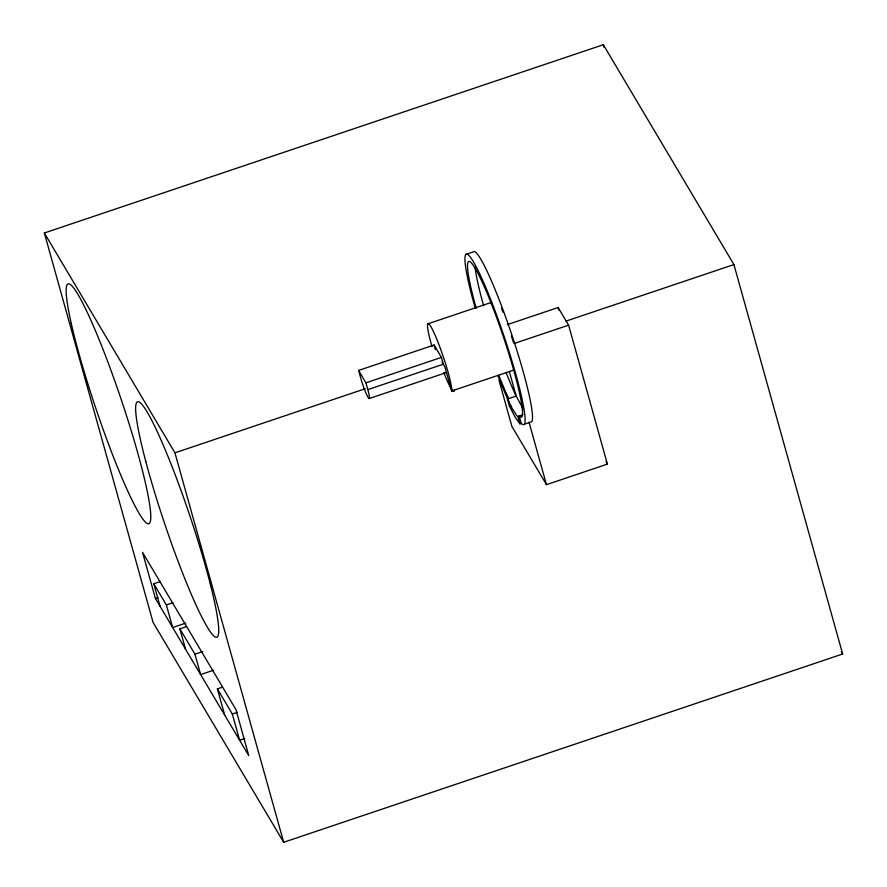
<?xml version="1.0" encoding="UTF-8"?>
<svg xmlns="http://www.w3.org/2000/svg" width="887" height="887" viewBox="0 0 887 887"><rect width="100%" height="100%" fill="white"/><g stroke="black" fill="none" stroke-linecap="round" stroke-linejoin="round"><path stroke-width="1.33" d="M514.416 369.857L451.638 391.001L451.771 389.992A36.267 3.847 71.4 0 0 434.209 333.19A36.267 3.847 71.4 0 0 432.047 346.706M454.277 390.103L454.122 391.278A36.267 3.847 71.4 0 1 445.839 377.585L443.81 372.496M44.35 232.993L603.315 44.727L733.915 264.57L842.65 654.007L283.685 842.273L153.085 622.43L44.35 232.993L174.95 452.825L283.685 842.273M465.775 254.458L473.192 251.963A89.975 9.557 71.4 0 1 509.648 328.401A89.975 9.557 71.4 0 1 531.657 421.757L524.239 424.252M427.822 323.844L490.6 302.689A36.267 3.847 71.4 0 1 491.708 302.844M358.57 370.433L434.065 345.01L441.427 357.394L443.323 364.202L367.828 389.626L368.038 390.358A15.955 1.696 71.4 0 1 368.282 397.675A15.955 1.696 71.4 0 1 361.331 380.235L358.57 370.433L365.921 382.829L367.828 389.626M507.353 324.62L558.123 307.523L568.6 325.163L607.395 464.123L546.47 484.646L511.91 426.481L498.96 380.068L503.084 387.02M365.921 382.829L441.427 357.394M174.95 452.825L365.211 388.75M565.961 321.127L733.915 264.57M513.928 343.568L568.6 325.163M369.258 398.54L446.106 372.662M475.166 307.833A89.975 9.557 71.4 0 1 470.997 258.017A89.975 9.557 71.4 0 1 511.411 359.18A89.975 9.557 71.4 0 1 521.379 423.554L519.915 423.809L515.391 417.555L509.437 406.168L507.442 399.006L516.179 396.068L509.504 372.163M509.437 406.168L510.757 405.725M507.442 399.006L512.442 408.996L517.021 415.948L517.864 416.447L522.898 414.75M160.081 606.342L153.773 583.746L160.27 581.562M155.413 598.481L248.792 755.657L235.898 709.489L142.53 552.324L155.413 598.481L158.019 597.605M153.773 583.746L166.357 604.934L172.854 602.739M185.66 623.151L172.666 627.53L166.357 604.934M185.56 649.229L179.873 628.828L186.359 626.632M179.873 628.828L194.929 654.174L202.724 651.557M213.623 670.206L200.628 674.586L194.929 654.174M224.71 715.122L217.382 688.877L222.582 687.126M217.382 688.877L232.316 714.013L237.505 712.261M244.834 738.505L239.634 740.257L232.316 714.013M523.153 409.029L515.336 394.382A82.236 8.737 71.4 0 1 506.255 372.917M841.242 651.635L842.65 654.007M605.987 461.75L607.395 464.123M441.981 361.951L444.886 366.83L451.638 391.001M508.761 398.562L507.918 396.877A82.236 8.737 71.4 0 1 498.838 375.412M603.315 44.727L604.058 47.399M558.123 307.523L558.854 310.162M529.029 422.19L546.47 484.646M521.246 423.365L519.183 416.003L521.323 417.267A82.236 8.737 71.4 0 0 506.943 347.704A82.236 8.737 71.4 0 0 472.294 263.971A82.236 8.737 71.4 0 0 476.219 308.277M517.864 416.447L519.915 423.809M434.065 345.01L435.329 349.545M483.637 305.771A82.236 8.737 71.4 0 1 475.088 266.832M501.488 308.266A82.236 8.737 71.4 0 1 502.929 312.091M511.344 335.951A82.236 8.737 71.4 0 1 513.44 342.338M509.005 401.999A89.975 9.557 71.4 0 1 498.062 375.9M71.226 323.345A126.508 13.438 71.4 0 0 144.526 521.157A126.508 13.438 71.4 0 0 109.788 367.151A126.508 13.438 71.4 0 0 71.226 323.345M145.834 461.65A124.258 13.205 71.4 0 0 216.528 637.309A124.258 13.205 71.4 0 0 169.229 459.499A124.258 13.205 71.4 0 0 145.834 461.65"/></g></svg>
